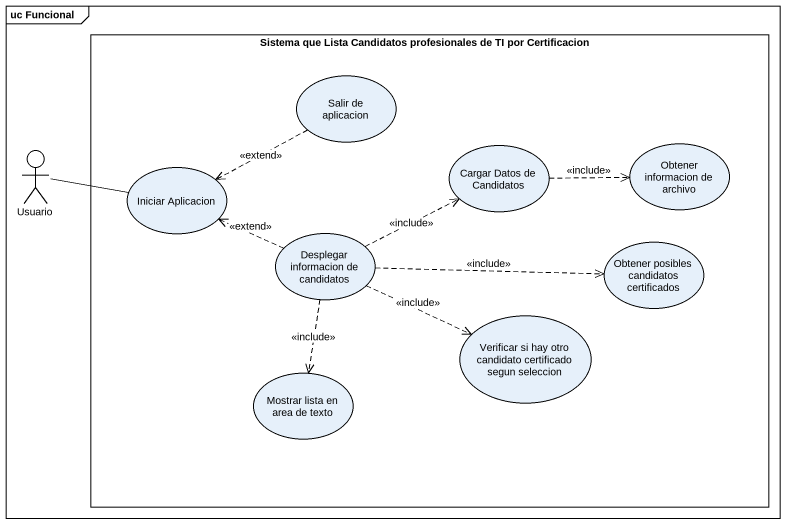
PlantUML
@startuml
mainframe uc Funcional
rectangle "Sistema que Lista Candidatos profesionales de TI por Certificacion" as Sistema_que_Lista {
  usecase "Salir de aplicacion" as Salir_de_aplicacion
  usecase "Iniciar Aplicacion" as Iniciar_Aplicacion
  usecase "Cargar Datos de Candidatos" as Cargar_Datos_de_Candidatos
  usecase "Obtener informacion de archivo" as Obtener_informacion_de
  usecase "Desplegar informacion de candidatos" as Desplegar_informacion_de
  usecase "Obtener posibles candidatos certificados" as Obtener_posibles_candidatos
  usecase "Verificar si hay otro candidato certificado segun seleccion" as Verificar_si_hay_otro
  usecase "Mostrar lista en area de texto" as Mostrar_lista_en_area_de
}
actor Usuario
Salir_de_aplicacion .left.> Iniciar_Aplicacion : <<extend>>
Usuario -right- Iniciar_Aplicacion
Cargar_Datos_de_Candidatos .right.> Obtener_informacion_de : <<include>>
Desplegar_informacion_de .left.> Iniciar_Aplicacion : <<extend>>
Desplegar_informacion_de .right.> Cargar_Datos_de_Candidatos : <<include>>
Desplegar_informacion_de .right.> Obtener_posibles_candidatos : <<include>>
Desplegar_informacion_de .right.> Verificar_si_hay_otro : <<include>>
Desplegar_informacion_de ..> Mostrar_lista_en_area_de : <<include>>
@enduml
